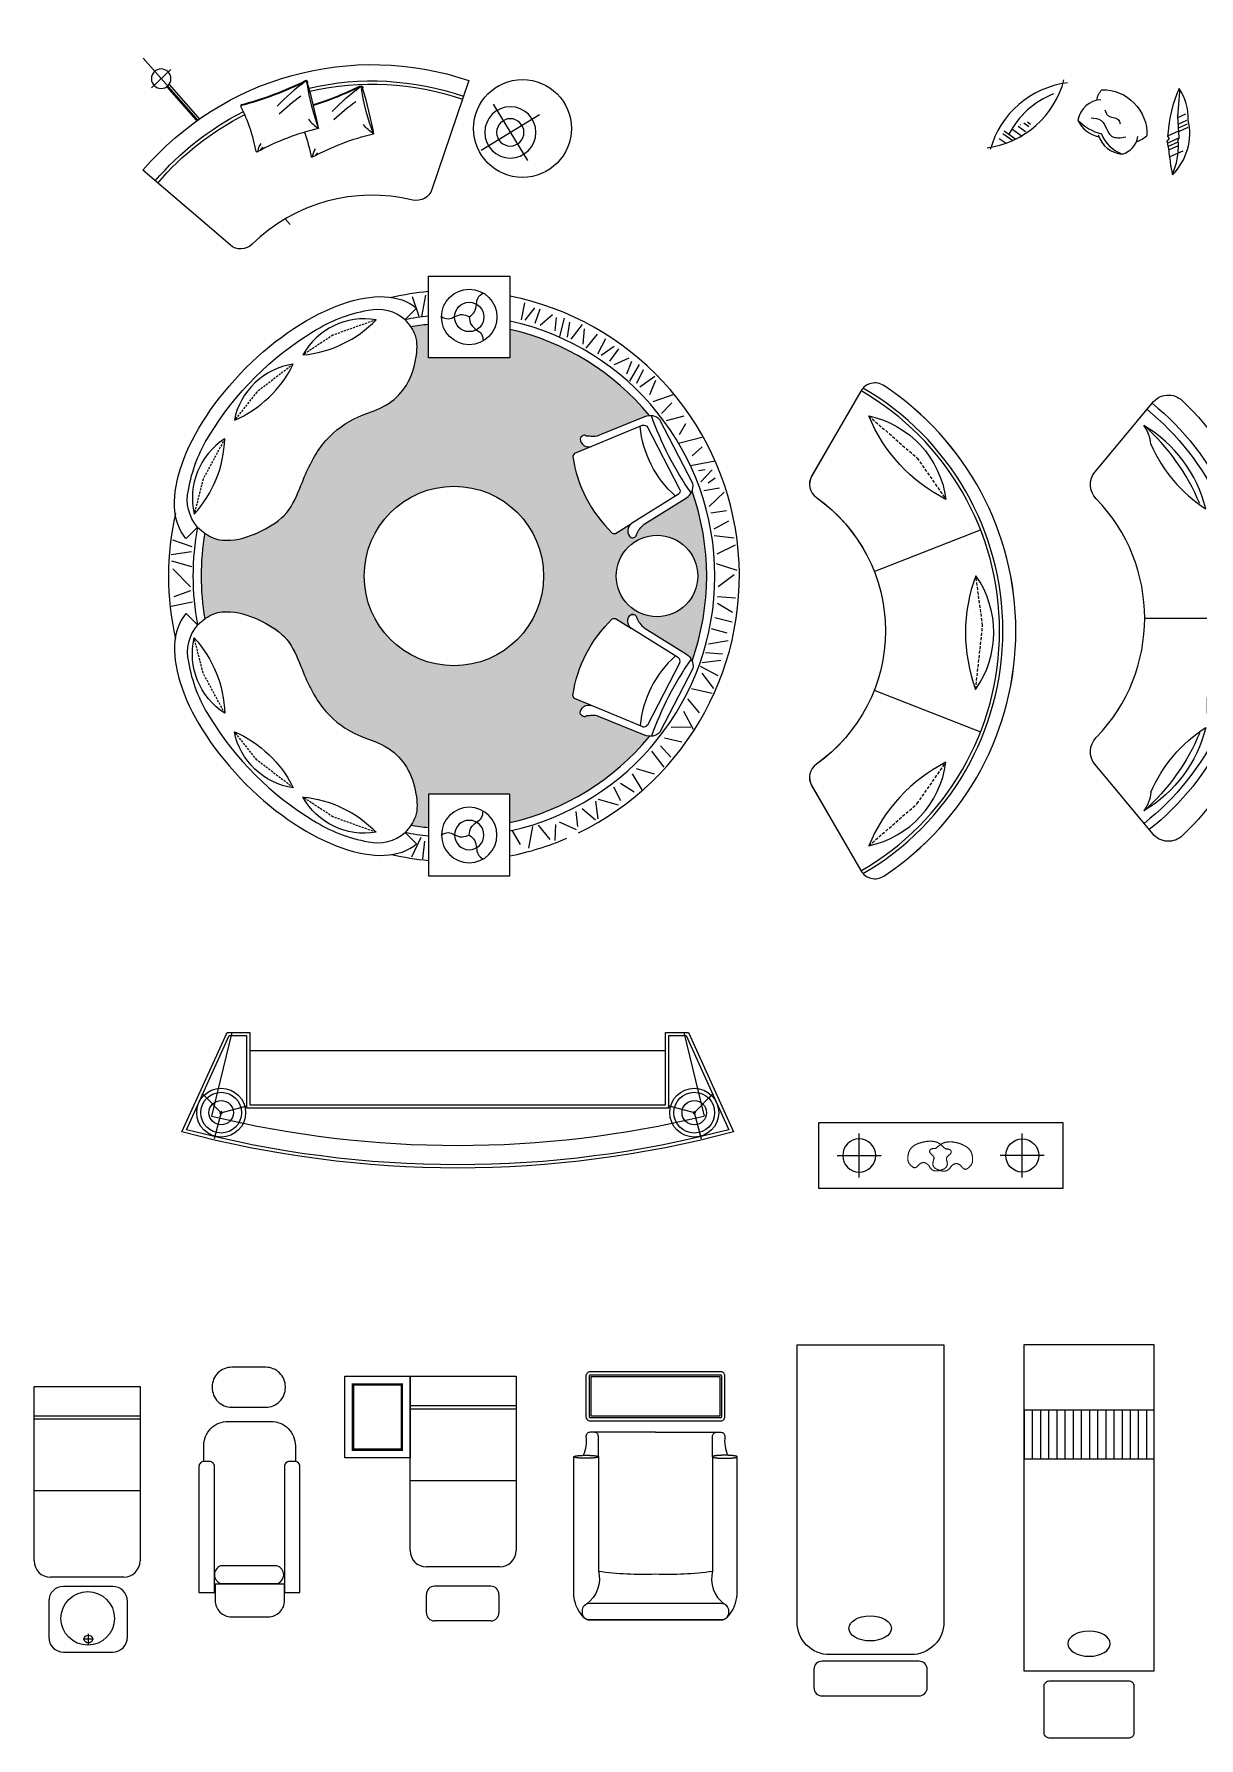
# Model space of a CAD drawing. Header units: millimetres. Extents: x 14385 to 129787, y 107826 to 186798.
# Drawn here: x 26216 to 33358, y 145973 to 156418 of the extents above; entities that cross this region are included whole.
import ezdxf

# ---------------------------------------------------------------- set-up
doc = ezdxf.new("R2010")
doc.units = ezdxf.units.MM
doc.header["$LTSCALE"] = 1000
doc.set_wipeout_variables(frame=1)
doc.linetypes.add('HIDDEN', pattern=[1.875, 1.25, -0.625])
doc.linetypes.add('KING_TWIN X_REF$0$CENTER', pattern=[2, 1.25, -0.25, 0.25, -0.25])
doc.layers.add('FF-DB', color=144, linetype='Continuous')
doc.layers.add('FF-FURN', color=51, linetype='Continuous')

# ---------------------------------------------------------------- blocks, each defined once
blk = doc.blocks.new('F-8')
at = {"color": 0, "linetype": 'Continuous'}
for points in [[(453, 900), (2153, 900), (2153, 0), (453, 0, -0.414214), (253, 200), (253, 700, -0.414214)], [(213, 747, 0.414214), (163, 797), (50, 797, 0.414214), (0, 747), (0, 152, 0.414214), (50, 102), (163, 102, 0.414214), (213, 152)]]:
    blk.add_lwpolyline(points, format="xyb", close=True, dxfattribs=at)
at = {"color": 8}
blk.add_ellipse((414, 452), major_axis=(0, 130), ratio=0.591836, dxfattribs=at)
blk = doc.blocks.new('F-9')
at = {"ltscale": 1000}
h = blk.add_hatch(dxfattribs=at)
h.set_pattern_fill('_USER', color=59, scale=50, style=0, pattern_type=0)
h.set_pattern_definition([(9e-15, (151442.047, 589761.565), (0, 50), [])])
h.paths.add_polyline_path([(1600, 0), (1300, 0), (1300, -800), (1600, -800)])
at = {"color": 57}
for p, q in [((1300, 0), (1300, -800)), ((1600, 0), (1600, -800))]:
    blk.add_line(p, q, dxfattribs=at)
at = {"color": 0, "linetype": 'Continuous'}
blk.add_lwpolyline([(0, -800), (2000, -800), (2000, 0), (0, 0)], close=True, dxfattribs=at)
blk.add_lwpolyline([(-61, -155), (-61, -645, -0.414214), (-91, -675), (-381, -675, -0.414214), (-411, -645), (-411, -155, -0.414214), (-381, -125), (-91, -125, -0.414214)], format="xyb", close=True, dxfattribs=at)
at = {"color": 57, "extrusion": (0, 0, -1)}
blk.add_ellipse((167, -400), major_axis=(0, 130), ratio=0.591836, dxfattribs=at)
blk = doc.blocks.new('做成ACAD TuKuai0006')
at = {"linetype": 'Continuous'}
for p, q in [((-325, -1069), (-325, 0)), ((-325, 0), (325, 0)), ((325, 0), (325, -1069)), ((225, -1169), (-225, -1169)), ((-225, -1450), (-225, -1337)), ((170, -1287), (-175, -1287)), ((220, -1337), (220, -1450)), ((170, -1500), (-175, -1500))]:
    blk.add_line(p, q, dxfattribs=at)
at = {"color": 57, "linetype": 'Continuous'}
for p, q in [((325, -182), (-327, -182)), ((325, -201), (-327, -201)), ((325, -641), (-327, -641))]:
    blk.add_line(p, q, dxfattribs=at)
at = {"linetype": 'Continuous'}
blk.add_lwpolyline([(-325, 0), (-325, -500), (-725, -500), (-725, 0)], close=True, dxfattribs=at)
at = {"color": 57, "linetype": 'Continuous', "const_width": 15}
blk.add_lwpolyline([(-375, -50), (-375, -450), (-675, -450), (-675, -50)], close=True, dxfattribs=at)
at = {"linetype": 'Continuous'}
for centre, radius, start, end in [((-225, -1069), 100, 180, 270), ((225, -1069), 100, 270, 0), ((-175, -1337), 50, 90, 180), ((170, -1337), 50, 0, 90), ((-175, -1450), 50, 180, 270), ((170, -1450), 50, 270, 0)]:
    blk.add_arc(centre, radius, start, end, dxfattribs=at)
blk = doc.blocks.new('做成ACAD TuKuai0080')
at = {"layer": 'FF-FURN', "color": 51, "linetype": 'Continuous'}
for points in [[(-111, 1285), (98, 1285, 0.414214), (218, 1405), (218, 1410, 0.414214), (98, 1530), (-111, 1530, 0.414214), (-231, 1410), (-231, 1405, 0.414214)], [(-282, 952, 0.414214), (-312, 922), (-312, 150), (-217, 150), (-217, 922, 0.414214), (-247, 952)], [(212, 150), (307, 150), (307, 922, 0.414214), (277, 952), (242, 952, 0.414214), (212, 922)], [(-179, 312, 0.706292), (-179, 204), (166, 204, 0.777778), (166, 312)], [(-213, 100, 0.414214), (-113, 0), (113, 0, 0.414214), (213, 100), (213, 200), (-213, 200)]]:
    blk.add_lwpolyline(points, format="xyb", close=True, dxfattribs=at)
blk.add_lwpolyline([(-283, 952), (-283, 1048, -0.414214), (-133, 1198), (129, 1198, -0.414214), (279, 1048), (279, 956)], format="xyb", dxfattribs=at)
blk = doc.blocks.new('做成ACAD TuKuai0019')
at = {"linetype": 'Continuous'}
blk.add_lwpolyline([(0, -401, 0.414214), (25, -426), (275, -426, 0.414214), (300, -401), (300, 0), (300, 401, 0.414214), (275, 426), (25, 426, 0.414214), (0, 401), (0, 0)], format="xyb", close=True, dxfattribs=at)
for points in [[(370, 375), (370, 401, -0.414214), (395, 426, 0.14886), (511, 444)], [(520, 350), (395, 350, -0.414214), (370, 375), (370, 401, -0.414214), (395, 426, 0.14886), (511, 444)], [(1507, 437, 0.160267), (1382, 499, 0.05745), (1370, 500), (520, 500)], [(520, 350), (1220, 350, 0.309321), (1423, 422)], [(1506, 438, -0.205018), (1520, 405), (1520, 0), (1520, 405, 0.414214), (1475, 450), (1465, 450, 0.414214), (1420, 405), (1420, 0), (1420, -405, 0.414214), (1465, -450), (1475, -450, 0.414214), (1520, -405), (1520, 0), (1520, -405, -0.205018), (1506, -438)], [(520, -350), (395, -350, 0.414214), (370, -375), (370, -401, 0.414214), (395, -426, -0.14886), (511, -444)], [(370, -375), (370, -401, 0.414214), (395, -426, -0.14886), (511, -444)], [(520, -350), (1220, -350, -0.309321), (1423, -422)], [(1507, -437, -0.160267), (1382, -499, -0.05745), (1370, -500), (520, -500)]]:
    blk.add_lwpolyline(points, format="xyb", dxfattribs=at)
at = {"color": 57, "linetype": 'Continuous'}
blk.add_lwpolyline([(20, 401), (20, 0), (20, -401, 0.414214), (25, -406), (275, -406, 0.414214), (280, -401), (280, 0), (280, 401, 0.414214), (275, 406), (25, 406, 0.414214)], format="xyb", close=True, dxfattribs=at)
blk.add_lwpolyline([(30, 0), (30, -396), (270, -396), (270, 0), (270, 396), (30, 396)], close=True, dxfattribs=at)
at = {"linetype": 'Continuous'}
for points in [[(370, 0), (370, 375)], [(370, 0), (370, -375)]]:
    blk.add_lwpolyline(points, dxfattribs=at)
for points in [[(520, 350, 0), (521, 350, 0), (521, 350, 0), (521, 351, 0), (522, 351, 0), (522, 352, 0), (523, 353, 0), (523, 354, 0), (524, 355, 0), (524, 356, 0), (524, 358, 0), (525, 360, 0), (525, 361, 0), (525, 363, 0), (526, 365, 0), (526, 368, 0), (526, 370, 0), (527, 372, 0), (527, 375, 0), (527, 377, 0), (527, 380, 0), (528, 383, 0), (528, 386, 0), (528, 389, 0), (528, 392, 0), (529, 395, 0), (529, 399, 0), (529, 402, 0), (529, 405, 0), (529, 409, 0), (529, 412, 0), (529, 415, 0), (529, 419, 0), (529, 422, 0), (529, 426, 0), (529, 429, 0), (529, 433, 0), (529, 436, 0), (529, 440, 0), (529, 443, 0), (529, 447, 0), (529, 450, 0), (529, 453, 0), (528, 456, 0), (528, 459, 0), (528, 463, 0), (528, 465, 0), (528, 468, 0), (527, 471, 0), (527, 474, 0), (527, 476, 0), (527, 479, 0), (526, 481, 0), (526, 484, 0), (526, 486, 0), (525, 488, 0), (525, 490, 0), (524, 491, 0), (524, 493, 0), (524, 494, 0), (523, 495, 0), (523, 497, 0), (523, 498, 0), (522, 498, 0), (522, 499, 0), (521, 499, 0), (521, 500, 0), (520, 500, 0), (520, 500, 0), (520, 500, 0), (519, 499, 0), (519, 499, 0), (518, 498, 0), (518, 498, 0), (518, 497, 0), (517, 495, 0), (517, 494, 0), (516, 493, 0), (516, 491, 0), (516, 490, 0), (515, 488, 0), (515, 486, 0), (515, 484, 0), (514, 481, 0), (514, 479, 0), (514, 476, 0), (513, 474, 0), (513, 471, 0), (513, 468, 0), (513, 465, 0), (512, 463, 0), (512, 459, 0), (512, 456, 0), (512, 453, 0), (512, 450, 0), (512, 447, 0), (511, 443, 0), (511, 440, 0), (511, 436, 0), (511, 433, 0), (511, 429, 0), (511, 426, 0), (511, 422, 0), (511, 419, 0), (511, 415, 0), (511, 412, 0), (511, 409, 0), (511, 405, 0), (512, 402, 0), (512, 399, 0), (512, 395, 0), (512, 392, 0), (512, 389, 0), (512, 386, 0), (513, 383, 0), (513, 380, 0), (513, 377, 0), (513, 375, 0), (514, 372, 0), (514, 370, 0), (514, 368, 0), (515, 365, 0), (515, 363, 0), (515, 361, 0), (516, 360, 0), (516, 358, 0), (517, 356, 0), (517, 355, 0), (517, 354, 0), (518, 353, 0), (518, 352, 0), (519, 351, 0), (519, 351, 0), (519, 350, 0), (520, 350, 0), (520, 350, 0)], [(520, 500, 0), (520, 500, 0), (519, 500, 0), (519, 499, 0), (519, 499, 0), (518, 498, 0), (518, 497, 0), (517, 496, 0), (517, 495, 0), (516, 493, 0), (516, 492, 0), (516, 490, 0), (515, 488, 0), (515, 486, 0), (515, 484, 0), (514, 482, 0), (514, 480, 0), (514, 477, 0), (513, 475, 0), (513, 472, 0), (513, 469, 0), (513, 466, 0), (512, 463, 0), (512, 460, 0), (512, 457, 0), (512, 454, 0), (512, 450, 0), (512, 447, 0), (511, 444, 0)], [(520, -350, 0), (521, -350, 0), (521, -350, 0), (521, -351, 0), (522, -351, 0), (522, -352, 0), (523, -353, 0), (523, -354, 0), (524, -355, 0), (524, -356, 0), (524, -358, 0), (525, -360, 0), (525, -361, 0), (525, -363, 0), (526, -365, 0), (526, -368, 0), (526, -370, 0), (527, -372, 0), (527, -375, 0), (527, -377, 0), (527, -380, 0), (528, -383, 0), (528, -386, 0), (528, -389, 0), (528, -392, 0), (529, -395, 0), (529, -399, 0), (529, -402, 0), (529, -405, 0), (529, -409, 0), (529, -412, 0), (529, -415, 0), (529, -419, 0), (529, -422, 0), (529, -426, 0), (529, -429, 0), (529, -433, 0), (529, -436, 0), (529, -440, 0), (529, -443, 0), (529, -447, 0), (529, -450, 0), (529, -453, 0), (528, -456, 0), (528, -459, 0), (528, -462, 0), (528, -465, 0), (528, -468, 0), (527, -471, 0), (527, -474, 0), (527, -476, 0), (527, -479, 0), (526, -481, 0), (526, -484, 0), (526, -486, 0), (525, -488, 0), (525, -490, 0), (524, -491, 0), (524, -493, 0), (524, -494, 0), (523, -495, 0), (523, -497, 0), (523, -498, 0), (522, -498, 0), (522, -499, 0), (521, -499, 0), (521, -500, 0), (520, -500, 0), (520, -500, 0), (520, -500, 0), (519, -499, 0), (519, -499, 0), (518, -498, 0), (518, -498, 0), (518, -497, 0), (517, -495, 0), (517, -494, 0), (516, -493, 0), (516, -491, 0), (516, -490, 0), (515, -488, 0), (515, -486, 0), (515, -484, 0), (514, -481, 0), (514, -479, 0), (514, -476, 0), (513, -474, 0), (513, -471, 0), (513, -468, 0), (513, -465, 0), (512, -462, 0), (512, -459, 0), (512, -456, 0), (512, -453, 0), (512, -450, 0), (512, -447, 0), (511, -443, 0), (511, -440, 0), (511, -436, 0), (511, -433, 0), (511, -429, 0), (511, -426, 0), (511, -422, 0), (511, -419, 0), (511, -415, 0), (511, -412, 0), (511, -409, 0), (511, -405, 0), (512, -402, 0), (512, -399, 0), (512, -395, 0), (512, -392, 0), (512, -389, 0), (512, -386, 0), (513, -383, 0), (513, -380, 0), (513, -377, 0), (513, -375, 0), (514, -372, 0), (514, -370, 0), (514, -368, 0), (515, -365, 0), (515, -363, 0), (515, -361, 0), (516, -360, 0), (516, -358, 0), (517, -356, 0), (517, -355, 0), (517, -354, 0), (518, -353, 0), (518, -352, 0), (519, -351, 0), (519, -351, 0), (519, -350, 0), (520, -350, 0), (520, -350, 0)], [(520, -500, 0), (520, -500, 0), (519, -500, 0), (519, -499, 0), (519, -499, 0), (518, -498, 0), (518, -497, 0), (517, -496, 0), (517, -495, 0), (516, -493, 0), (516, -492, 0), (516, -490, 0), (515, -488, 0), (515, -486, 0), (515, -484, 0), (514, -482, 0), (514, -480, 0), (514, -477, 0), (513, -475, 0), (513, -472, 0), (513, -469, 0), (513, -466, 0), (512, -463, 0), (512, -460, 0), (512, -457, 0), (512, -454, 0), (512, -450, 0), (512, -447, 0), (511, -444, 0)]]:
    blk.add_polyline3d(points, dxfattribs=at)
for centre, start, end in [((-766, 75), 357.858, 7.8818), ((-766, -75), 352.1182, 2.142)]:
    blk.add_arc(centre, 2006, start, end, dxfattribs=at)
blk = doc.blocks.new('做成ACAD TuKuai0615')
at = {"color": 58, "linetype": 'Continuous'}
for p, q in [((32, 0), (-32, 0)), ((0, -33), (0, 33))]:
    blk.add_line(p, q, dxfattribs=at)
at = {"linetype": 'Continuous'}
blk.add_circle((0, 0), 25, dxfattribs=at)
blk = doc.blocks.new('做成ACAD TuKuai0020')
at = {"linetype": 'Continuous'}
for p, q in [((0, 0), (650, 0)), ((0, -1069), (0, 0)), ((650, 0), (650, -1069)), ((650, -182), (0, -182)), ((650, -201), (0, -201)), ((650, -641), (0, -641)), ((550, -1169), (100, -1169)), ((482, -1226), (180, -1226)), ((90, -1316), (90, -1538)), ((572, -1538), (572, -1316)), ((180, -1628), (482, -1628))]:
    blk.add_line(p, q, dxfattribs=at)
blk.add_circle((329, -1422), 164, dxfattribs=at)
for centre, radius, start, end in [((100, -1069), 100, 180, 270), ((550, -1069), 100, 270, 0), ((180, -1316), 90, 90, 180), ((482, -1316), 90, 0, 90), ((180, -1538), 90, 180, 270), ((482, -1538), 90, 270, 0)]:
    blk.add_arc(centre, radius, start, end, dxfattribs=at)
blk.add_blockref('做成ACAD TuKuai0615', (333, -1549), dxfattribs=at)
blk = doc.blocks.new('做成ACAD TuKuai0384')
at = {"layer": 'FF-FURN', "color": 14, "linetype": 'Continuous', "const_width": 7}
for points in [[(-7, 22), (-9, 29), (-11, 37), (-12, 45), (-13, 53), (-13, 61), (-13, 70), (-12, 79), (-11, 88), (-9, 98), (-7, 107), (-4, 117), (-1, 126), (3, 135), (7, 144), (11, 152), (15, 160), (20, 166), (24, 172), (30, 178), (35, 182), (40, 186), (46, 190), (52, 192), (59, 195), (65, 197), (72, 198), (78, 199), (85, 200), (92, 200), (98, 200), (104, 200), (109, 199), (114, 198), (118, 197), (122, 195), (126, 193), (129, 191), (132, 189), (135, 186), (138, 183), (141, 180), (144, 177), (147, 173), (150, 170), (152, 166), (153, 162), (154, 159), (155, 156), (155, 153), (154, 150), (152, 147), (150, 144), (148, 141), (145, 138), (142, 135), (139, 133), (136, 130), (133, 127), (130, 124), (127, 120), (125, 117), (123, 114), (122, 110), (121, 106), (120, 103), (120, 99), (121, 95), (122, 91), (123, 87), (125, 83), (127, 79), (130, 76), (132, 73), (135, 71), (138, 68), (140, 66), (143, 64), (146, 62), (149, 60), (151, 58), (153, 56), (156, 54), (158, 51), (159, 49), (161, 46), (162, 44), (164, 41), (165, 39), (165, 36), (166, 33), (167, 31), (167, 28), (167, 25), (167, 22), (166, 19), (166, 15), (165, 11), (164, 7), (163, 3), (161, -2), (160, -7), (158, -11), (156, -16), (154, -20), (152, -24), (150, -27), (148, -31), (145, -34), (142, -36), (140, -38), (137, -40), (133, -42), (130, -43), (127, -43), (123, -44), (119, -44), (115, -43), (112, -43), (108, -42), (104, -41), (101, -40), (98, -39), (94, -38), (91, -37), (88, -37), (85, -37), (82, -37), (79, -39), (76, -41), (72, -43), (69, -46), (66, -50), (63, -53), (59, -56), (56, -59), (53, -61), (50, -63), (47, -63), (44, -63), (41, -63), (39, -62), (36, -60), (34, -59), (33, -57), (31, -54), (30, -52), (29, -49), (29, -46), (28, -44), (28, -41), (28, -39), (28, -36), (28, -34), (28, -33), (28, -31), (28, -29), (27, -27), (26, -25), (25, -23), (22, -20), (20, -17), (16, -13), (12, -8), (8, -3), (4, 3), (0, 9), (-3, 15)], [(-8, -13), (-11, -20), (-13, -27), (-15, -35), (-16, -43), (-17, -52), (-17, -61), (-17, -70), (-16, -79), (-15, -89), (-13, -98), (-11, -108), (-8, -117), (-5, -127), (-2, -136), (1, -144), (5, -152), (10, -159), (14, -165), (19, -171), (24, -175), (29, -180), (35, -184), (41, -187), (47, -190), (53, -192), (60, -194), (66, -195), (73, -196), (79, -197), (85, -197), (91, -197), (97, -197), (102, -196), (106, -195), (110, -194), (114, -192), (117, -190), (121, -188), (124, -185), (127, -183), (130, -180), (133, -177), (136, -173), (139, -170), (141, -167), (143, -163), (145, -160), (145, -156), (145, -153), (144, -150), (143, -147), (141, -144), (139, -141), (136, -138), (133, -135), (131, -132), (128, -129), (125, -126), (122, -123), (120, -120), (118, -116), (116, -113), (115, -109), (114, -105), (114, -101), (114, -97), (115, -93), (116, -89), (118, -86), (120, -82), (122, -79), (125, -76), (128, -73), (130, -70), (133, -68), (136, -66), (139, -64), (142, -63), (145, -61), (147, -59), (150, -57), (152, -55), (154, -52), (156, -50), (158, -48), (160, -45), (161, -43), (162, -40), (163, -38), (164, -35), (165, -33), (165, -30), (165, -27), (165, -24), (165, -21), (165, -17), (164, -13), (164, -9), (163, -4), (161, 1), (160, 5), (159, 10), (157, 14), (155, 19), (154, 23), (152, 27), (149, 30), (147, 33), (145, 36), (142, 38), (139, 40), (136, 42), (133, 43), (129, 44), (126, 44), (122, 45), (118, 45), (114, 44), (111, 44), (107, 43), (103, 42), (100, 41), (97, 41), (94, 40), (91, 40), (87, 40), (84, 41), (81, 42), (78, 45), (75, 47), (72, 51), (69, 54), (66, 58), (63, 61), (60, 64), (57, 66), (54, 68), (51, 69), (48, 69), (45, 69), (43, 68), (40, 67), (38, 65), (36, 63), (35, 61), (34, 58), (33, 56), (32, 53), (31, 50), (31, 48), (31, 45), (31, 43), (31, 41), (31, 39), (30, 38), (30, 36), (29, 34), (28, 32), (26, 30), (24, 27), (21, 24), (17, 20), (13, 16), (9, 11), (4, 6), (0, 0), (-4, -6)]]:
    blk.add_lwpolyline(points, close=True, dxfattribs=at)
blk = doc.blocks.new('做成ACAD TuKuai0663')
at = {"layer": 'FF-FURN', "color": 54, "linetype": 'Continuous'}
blk.add_line((25, -34), (25, -647), dxfattribs=at)
at = {"layer": 'FF-FURN', "color": 51, "linetype": 'Continuous'}
blk.add_lwpolyline([(1358, -266, -0.426116), (-1308, -266, -0.43564), (-1298, -84), (-873, 269, -0.383285), (-706, 262, 0.406091), (756, 262, -0.383285), (923, 269), (1343, -80, -0.448946), (1358, -266, -0.440515)], format="xyb", dxfattribs=at)
at = {"layer": 'FF-FURN', "color": 51, "linetype": 'Continuous', "extrusion": (0, 0, -1)}
blk.add_ellipse((43, 980), major_axis=(856, 1443), ratio=1, start_param=1.719039, end_param=3.506302, dxfattribs=at)
at = {"layer": 'FF-FURN', "color": 54, "linetype": 'Continuous', "extrusion": (0, 0, -1)}
for centre, major_axis, start_param, end_param in [((43, 980), (831, 1400), 1.71854, 3.506749), ((-1025, 151), (162, 154), 2.408283, 2.956957), ((-449, 388), (419, 706), 2.84862, 3.64227), ((-168, 848), (675, 1137), 3.001207, 3.449469), ((-1396, -889), (454, 766), -0.125891, 0.466805), ((-503, -1309), (494, 740), -0.707739, -0.115043), ((-118, 234), (456, 683), 2.399752, 3.193402), ((60, 743), (736, 1098), 2.591217, 3.039479), ((65, -362), (170, 145), 2.538201, 3.086875)]:
    blk.add_ellipse(centre, major_axis=major_axis, ratio=1, start_param=start_param, end_param=end_param, dxfattribs=at)
at = {"layer": 'FF-FURN', "color": 54, "linetype": 'Continuous'}
for centre, major_axis, start_param, end_param in [((499, 388), (-419, 706), 2.84862, 3.64227), ((1446, -889), (-454, 766), -0.125891, 0.466805), ((218, 848), (-675, 1137), 3.001207, 3.449469), ((1075, 151), (-162, 154), 2.408283, 2.956957), ((553, -1309), (-494, 740), -0.707739, -0.115043), ((168, 234), (-456, 683), 2.399752, 3.193402), ((-10, 743), (-736, 1098), 2.591217, 3.039479), ((-15, -362), (-170, 145), 2.538201, 3.086875)]:
    blk.add_ellipse(centre, major_axis=major_axis, ratio=1, start_param=start_param, end_param=end_param, dxfattribs=at)
blk = doc.blocks.new('做成ACAD TuKuai0342')
at = {"color": 57, "linetype": 'Continuous'}
for p, q in [((0, 100), (0, -100)), ((-100, 0), (100, 0))]:
    blk.add_line(p, q, dxfattribs=at)
at = {"linetype": 'Continuous'}
blk.add_circle((0, 0), 75, dxfattribs=at)
blk = doc.blocks.new('做成ACAD TuKuai0609')
at = {"color": 56, "ltscale": 1000}
for centre, radius, start, end in [((-109.1, -706.2), 714.6, 81.21726, 121.98731), ((-314.6, 294.4), 430.8, 246.30855, 316.89603)]:
    blk.add_arc(centre, radius, start, end, dxfattribs=at)
at = {"layer": 'FF-FURN', "color": 56, "linetype": 'HIDDEN', "ltscale": 0.010499}
blk.add_lwpolyline([(-487.7, -100.1), (-207.7, -73.5), (0, 0)], dxfattribs=at)
blk = doc.blocks.new('A$C21B95F61')
at = {"color": 54, "linetype": 'Continuous'}
for p, q in [((-69, 364), (583, 619)), ((-69, -364), (583, -619))]:
    blk.add_line(p, q, dxfattribs=at)
blk.add_lwpolyline([(-452, -949), (-151, -1470, 0.43156), (-10, -1503, 0.538757), (-10, 1503, 0.43156), (-151, 1470), (-452, 949, 0.387795), (-423, 817, -0.518175), (-423, -817, 0.387795)], format="xyb", close=True)
blk.add_arc((-1000, 0), 1700, 300.0015, 59.9985)
blk.add_arc((-1000, 0), 1720, 300.0888, 59.9112, dxfattribs=at)
at = {"color": 51, "linetype": 'Continuous'}
for p, xscale, yscale, zscale, rotation in [((371, 806), -1.399999999997612, 1.399999999994179, 1.4, 144.3631209662217), ((554, 338), 1.400000000013832, 1.400000000013832, 1.400000000013832, 78.3252140813582), ((371, -806), 1.399999999997612, 1.399999999997612, 1.399999999997612, 35.63687903377833)]:
    blk.add_blockref('做成ACAD TuKuai0609', p, dxfattribs=dict(at, xscale=xscale, yscale=yscale, zscale=zscale, rotation=rotation))
blk = doc.blocks.new('做成ACAD TuKuai0073')
at = {"color": 59, "linetype": 'Continuous'}
for p, q in [((0, 186.2), (0, -186.2)), ((-180.6, 0), (180.6, 0))]:
    blk.add_line(p, q, dxfattribs=at)
at = {"color": 53, "linetype": 'Continuous'}
blk.add_circle((0, 0), 140, dxfattribs=at)
at = {"color": 55, "linetype": 'Continuous'}
blk.add_circle((0, 0), 74.6, dxfattribs=at)
blk = doc.blocks.new('QBLOCK2008050616301193')
at = {"color": 8, "linetype": 'KING_TWIN X_REF$0$CENTER', "ltscale": 20}
for p, q in [((-11, -107), (121, 1248)), ((-75, 71), (86, 48))]:
    blk.add_line(p, q, dxfattribs=at)
for p, q in [((4, 120), (88, 1002)), ((24, 117), (107, 999))]:
    blk.add_line(p, q)
blk.add_circle((5, 60), 60)
for radius, start, end in [(100, 267.5401, 256.0618), (10, 351.8009, 171.8009)]:
    blk.add_arc((98, 1001), radius, start, end)
blk = doc.blocks.new('A$C346709AA')
at = {"color": 57, "linetype": 'Continuous'}
blk.add_line((-204, 221), (-187, 189), dxfattribs=at)
blk.add_line((-204, 221), (-187, 189), dxfattribs=at)
at = {"linetype": 'Continuous', "extrusion": (0, 0, -1)}
for p, q in [((101, -168), (101, -168)), ((101, -168), (101, -168)), ((149, -166), (147, -168)), ((149, -163), (149, -166))]:
    blk.add_line(p, q, dxfattribs=at)
at = {"linetype": 'Continuous'}
blk.add_lwpolyline([(147, -168), (146, -169), (145, -169)], dxfattribs=at)
for centre, radius, start, end in [((-196, 222), 12.5, 54.7807, 190.1936), ((-2223, -249), 2069, 1.6208, 13.1056), ((-2223, -249), 2069, 1.6208, 13.1056), ((-22, -2554), 2791, 87.6014, 93.4425), ((1638, 241), 1543, 180.227, 195.0994), ((-147, -190), 8.53, 183.4888, 288.9088), ((-147, -190), 8.53, 183.4888, 288.9088), ((101, -1204), 1035, 87.5418, 103.6854), ((101, -1204), 1035, 87.5418, 103.6854), ((142, -163), 6.8, 292.9437, 22.9437), ((142, -163), 6.8, 292.9437, 22.9437)]:
    blk.add_arc(centre, radius, start, end, dxfattribs=at)
at = {"color": 57, "linetype": 'Continuous'}
for centre, radius, start, end in [((-196, 222), 7.83, 45.7723, 188.8571), ((-196, 222), 7.83, 45.7723, 188.8571), ((-2224, -249), 2074, 1.6238, 13.1013), ((995, 732), 1303, 203.0686, 213.2088), ((995, 732), 1303, 203.0686, 213.2088), ((-81, 1546), 1323, 265.2287, 277.6549), ((-81, 1546), 1323, 265.2287, 277.6549), ((-87, 423), 262, 295.5834, 314.1167), ((-87, 423), 262, 295.5834, 314.1167), ((1098, 679), 1320, 202.4612, 209.9929), ((1098, 679), 1320, 202.4612, 209.9929), ((190, -51), 118, 223.2994, 246.4057), ((190, -51), 118, 223.2994, 246.4057), ((314, -30), 207, 207.326, 212.4717), ((314, -30), 207, 207.326, 212.4717)]:
    blk.add_arc(centre, radius, start, end, dxfattribs=at)
blk = doc.blocks.new('A$C23A818D8')
blk.add_wipeout([(780, 695), (740, -8), (738, -24), (735, -33), (728, -50), (720, -63), (712, -72), (703, -80), (696, -86), (682, -93), (673, -97), (658, -101), (648, -102), (630, -103), (605, -104), (579, -106), (555, -109), (529, -112), (506, -115), (484, -119), (453, -125), (430, -131), (416, -134), (403, -138), (384, -143), (355, -152), (331, -159), (304, -169), (280, -179), (242, -195), (217, -207), (169, -232), (137, -250), (111, -266), (80, -286), (52, -306), (21, -330), (-16, -361), (-43, -385), (-66, -407), (-78, -419), (-103, -446), (-124, -469), (-152, -504), (-173, -532), (-202, -574), (-220, -602), (-230, -618), (-240, -633), (-244, -639), (-248, -644), (-256, -651), (-270, -661), (-283, -668), (-295, -671), (-311, -674), (-321, -675), (-331, -674), (-339, -673), (-353, -669), (-376, -659), (-415, -641), (-1001, -366), (-991, -345), (-972, -308), (-940, -247), (-900, -181), (-853, -108), (-830, -75), (-783, -12), (-725, 58), (-689, 98), (-652, 138), (-612, 178), (-562, 224), (-525, 257), (-476, 297), (-414, 344), (-360, 382), (-331, 401), (-298, 422), (-231, 462), (-176, 491), (-112, 523), (-58, 547), (3, 572), (64, 594), (152, 623), (227, 643), (280, 656), (355, 670), (393, 677), (429, 682), (456, 685), (567, 695), (631, 698), (679, 698), (708, 698), (738, 697), (757, 696)])
at = {"layer": 'FF-FURN', "color": 57, "linetype": 'Continuous'}
blk.add_line((-512, 88), (-476, 91), dxfattribs=at)
blk.add_line((-512, 88), (-476, 91), dxfattribs=at)
at = {"layer": 'FF-FURN', "linetype": 'Continuous', "extrusion": (0, 0, -1)}
blk.add_line((-19, 44), (-19, 44), dxfattribs=at)
blk.add_line((-19, 44), (-19, 44), dxfattribs=at)
at = {"layer": 'FF-FURN', "extrusion": (0, 0, -1)}
for p, q in [((2, 1), (4, 3)), ((4, 3), (5, 5))]:
    blk.add_line(p, q, dxfattribs=at)
at = {"layer": 'FF-FURN'}
blk.add_lwpolyline([(-234, -625, -0.259429), (643, -102, 0.388936), (740, -8), (780, 695, 0.306453), (-1001, -366), (-363, -665, 0.388936), (-234, -625)], format="xyb", dxfattribs=at)
blk.add_lwpolyline([(5, 5), (6, 6), (6, 8)], dxfattribs=at)
for centre, radius, start, end in [((674, -1152), 1750, 86.7134, 109.371), ((674, -1152), 1750, 123.3927, 154.8648), ((-1217, 2038), 2069, 289.8717, 298.384), ((-1217, 2038), 2069, 289.8717, 298.384), ((849, 608), 1035, 206.7879, 215.4355), ((-509, 81), 12.5, 112.7837, 248.1966), ((1915, 1445), 2791, 209.5348, 215.3759), ((474, -1468), 1543, 107.8779, 122.7503), ((-1, 7), 6.8, 280.0336, 10.0336), ((-1, 7), 6.8, 280.0336, 10.0336)]:
    blk.add_arc(centre, radius, start, end, dxfattribs=at)
at = {"layer": 'FF-FURN', "color": 57}
for start, end in [(86.7134, 109.3428), (123.4277, 154.8648)]:
    blk.add_arc((674, -1152), 1730, start, end, dxfattribs=at)
at = {"layer": 'FF-FURN', "color": 57, "linetype": 'Continuous'}
for centre, radius, start, end in [((-1217, 2039), 2074, 289.876, 298.392), ((-288, -1196), 1303, 89.7685, 99.9087), ((-288, -1196), 1303, 89.7685, 99.9087), ((-509, 81), 7.83, 114.1202, 257.205), ((-509, 81), 7.83, 114.1202, 257.205), ((-1556, -736), 1323, 25.3224, 37.7486), ((-1556, -736), 1323, 25.3224, 37.7486), ((-187, -1253), 1320, 92.9844, 100.5161), ((-187, -1253), 1320, 92.9844, 100.5161), ((-69, -94), 118, 56.5716, 79.6779), ((-69, -94), 118, 56.5716, 79.6779), ((-618, -120), 262, 348.8606, 7.3939), ((-618, -120), 262, 348.8606, 7.3939), ((-20, -210), 207, 90.5056, 95.6513), ((-20, -210), 207, 90.5056, 95.6513)]:
    blk.add_arc(centre, radius, start, end, dxfattribs=at)
at = {"layer": 'FF-FURN', "xscale": -1, "rotation": 122.9773019457635}
blk.add_blockref('A$C346709AA', (-6, 303), dxfattribs=at)
blk = doc.blocks.new('做成ACAD TuKuai0292')
blk.add_wipeout([(219, 18), (-219, -18), (-263, 7), (-278, 29), (-285, 52), (-336, 352), (-341, 370), (-355, 393), (-366, 407), (-374, 418), (-382, 422), (-386, 432), (-386, 446), (-385, 453), (-380, 458), (-365, 464), (-341, 463), (-328, 458), (-319, 452), (-307, 437), (-302, 424), (-321, 536), (-319, 541), (-314, 550), (-311, 554), (-296, 561), (-236, 583), (-161, 603), (-82, 617), (-29, 622), (18, 623), (91, 619), (190, 604), (215, 598), (223, 591), (227, 582), (227, 564), (227, 525), (227, 499), (228, 468), (233, 488), (243, 502), (252, 509), (261, 514), (277, 518), (283, 518), (299, 515), (307, 503), (309, 494), (307, 484), (299, 474), (285, 447), (279, 433), (273, 403), (273, 327), (273, 276), (273, 186), (273, 126), (272, 85), (266, 65), (258, 50), (249, 39), (240, 30), (228, 23)])
at = {"linetype": 'Continuous'}
for p, q in [((-246, 88), (-302, 424)), ((228, 127), (228, 468)), ((207, 105), (-222, 69))]:
    blk.add_line(p, q, dxfattribs=at)
blk.add_lwpolyline([(219, 18), (-219, -18, -0.299315), (-285, 52), (-336, 352, 0.120262), (-351, 387, -0.002807), (-374, 418, -0.354535), (-386, 432, 0.012381), (-386, 446, -0.27141), (-380, 458, -0.494761), (-302, 424), (-321, 536), (-318, 546), (-311, 554, -0.166175), (215, 598, -0.228626), (227, 582), (228, 468, -0.494761), (299, 515, -0.470775), (299, 474, 0.117416), (273, 403), (273, 98, -0.299315), (219, 18, -0.157804)], format="xyb", dxfattribs=at)
at = {"color": 57, "linetype": 'Continuous'}
for centre, radius, start, end in [((43, -463), 639, 73.1758, 117.1503), ((162, -1944), 2004, 87.1589, 102.3949)]:
    blk.add_arc(centre, radius, start, end, dxfattribs=at)
at = {"linetype": 'Continuous'}
for centre, start, end in [((203, 130), 279.6875, 353.8402), ((-221, 95), 195.7136, 269.8663)]:
    blk.add_arc(centre, 25.3, start, end, dxfattribs=at)
blk = doc.blocks.new('做成ACAD TuKuai0335')
at = {"color": 0, "linetype": 'Continuous'}
blk.add_circle((0, 0), 170, dxfattribs=at)
at = {"color": 55, "linetype": 'Continuous'}
blk.add_circle((0, 0), 90, dxfattribs=at)
at = {"layer": 'FF-FURN', "color": 58, "linetype": 'Continuous'}
for points in [[(0, 0), (-31, 32), (-78, 45), (-118, 54), (-147, 85)], [(0, 0), (-13, -43), (0, -90), (13, -129), (0, -170)], [(0, 0), (44, 11), (78, 45), (106, 76), (147, 85)]]:
    blk.add_spline(points, degree=3, dxfattribs=at)
blk = doc.blocks.new('做成ACAD TuKuai0628')
at = {"layer": 'FF-FURN', "color": 51, "linetype": 'Continuous'}
for points in [[(-832, 570), (-762, 500)], [(511, -773), (581, -843)]]:
    blk.add_lwpolyline(points, dxfattribs=at)
blk.add_lwpolyline([(-762, 500, 0.23624), (-818, 273, 0.095219), (-689, -63, 0.119089), (-52, -699, 0.096174), (284, -829, 0.237561), (511, -773, -27.509009)], format="xyb", dxfattribs=at)
blk.add_ellipse((-112, -122), major_axis=(-707, 707), ratio=0.5, start_param=0.040011, end_param=3.101582, dxfattribs=at)
blk.add_spline([(-762, 500), (-662, 568), (-559, 580), (-366, 521), (-215, 411), (-128, 245), (5, -7), (199, -164), (414, -260), (519, -371), (577, -536), (574, -674), (511, -773)], degree=3, dxfattribs=at)
at = {"layer": 'FF-FURN', "color": 51, "linetype": 'Continuous', "extrusion": (0, 0, -1), "zscale": -1}
for p, rotation in [((782, 420), 56.3437249773211), ((536, -155), 32.03026358881268), ((116, -555), 14.07074415506061)]:
    blk.add_blockref('做成ACAD TuKuai0609', p, dxfattribs=dict(at, rotation=rotation))
blk = doc.blocks.new('A$C54E26FA5')
at = {"color": 1}
blk.add_lwpolyline([(-95, -30), (-99, -45), (-88, -57), (-103, -72), (-91, -120, 0.031384), (-68, -279, 0.259835), (29, 58, 0.163284), (-27, 251, 0.094286)], format="xyb", close=True, dxfattribs=at)
at = {"layer": 'FF-FURN', "color": 250}
blk.add_lwpolyline([(-68, -279, 0.110887), (-31, -80), (-34, -73), (-26, -48), (-35, 77), (-22, 231), (-27, 251)], format="xyb", dxfattribs=at)
for points in [[(-35, 73), (15, 95)], [(-32, 31), (21, 55)], [(-30, 9), (24, 34)], [(-28, -13), (28, 13)], [(-100, -85), (-22, -50)], [(-97, -41), (-29, -10)], [(-95, -105), (-33, -77)], [(-90, -126), (-31, -99)], [(-81, -167), (-2, -132)]]:
    blk.add_lwpolyline(points, dxfattribs=at)

msp = doc.modelspace()

# ---------------------------------------------------------------- linework, layer by layer
at = {"layer": 'FF-DB', "color": 149, "linetype": 'Continuous'}
for points in [[(28535.4, 154808.3), (28576.2, 154688.2)], [(28593.7, 154686.8), (28618.5, 154817.1)], [(29205, 154665.8), (29224.5, 154770)], [(29226.2, 154664.9), (29286.4, 154740)], [(29288.1, 154645.4), (29318.2, 154733.8)], [(29320, 154633.9), (29395.1, 154699.3)], [(29416.3, 154680.8), (29408.4, 154597.7)], [(29440.5, 154564), (29467.9, 154677.1)], [(29498.8, 154652.3), (29484.7, 154560.5)], [(29509.4, 154548.1), (29578.4, 154636.4)], [(29589.9, 154611.7), (29581.1, 154517.2)], [(29600.2, 154492.3), (29670.6, 154578.3)], [(29673.5, 154456.7), (29722.4, 154550.9)], [(29693.6, 154449.7), (29772.9, 154504.2)], [(29747.2, 154413.2), (29801.6, 154489)], [(29774.3, 154392.9), (29865.2, 154433.7)], [(29880.1, 154409.8), (29848.4, 154332.6)], [(29869.3, 154291), (29928.4, 154391.3)], [(29950.8, 154358.7), (29910.6, 154274.8)], [(29930.7, 154255.8), (30022.4, 154320.4)], [(30386.7, 153343.5), (30509.3, 153330.2)], [(27057.5, 153228.4), (27180.7, 153246.8)], [(27064.9, 153316.6), (27182.6, 153276.2)], [(30514.6, 153284.9), (30402.7, 153229)], [(27059.3, 153187.9), (27180.7, 153153)], [(27175.2, 153029.9), (27066.7, 153140.2)], [(30397.5, 153172.3), (30525.4, 153132.4)], [(30509.4, 153103.1), (30410.9, 153028.5)], [(27188.1, 152934.3), (27057.5, 152908.5)], [(27075.9, 152971), (27177.1, 153007.8)], [(30405.5, 152970), (30517.4, 152962)], [(30405.5, 152930), (30498.8, 152874.1)], [(30496.1, 152812.9), (30389.5, 152839.5)], [(29884.2, 151883.1), (29942, 151784)], [(30020.5, 151881), (29909, 151914.1)], [(29813.9, 151717.9), (29770.5, 151800.5)], [(29894.5, 151771.6), (29811.9, 151823.2)], [(29576.8, 151669.9), (29659.4, 151600.5)], [(29675.5, 151606.4), (29661, 151715.8)], [(29675.5, 151728.2), (29797.4, 151693.1)], [(29271.3, 151559.5), (29247.7, 151426.7)], [(29379.9, 151480.4), (29308.9, 151568.6)], [(29413.2, 151571.5), (29408.8, 151474.6)], [(29436.3, 151588.9), (29540.6, 151541.1)], [(29550.7, 151560), (29539.2, 151652.6)], [(28588.5, 151492.5), (28529.5, 151372.5)], [(28610.9, 151470.1), (28598.7, 151362.3)], [(29198.5, 151450.4), (29149.4, 151534)]]:
    msp.add_lwpolyline(points, dxfattribs=at)
at = {"layer": 'FF-DB', "linetype": 'Continuous'}
msp.add_circle((28790.4, 153095.7), 550, dxfattribs=at)
for radius, start, end in [(1750, 95.12352, 102.59908), (1600, 95.60532, 100.76538), (1550, 95.78675, 99.8346), (1750, 167.36894, 192.63106), (1600, 169.21777, 190.78223), (1550, 170.23061, 189.76939), (1550, 260.1654, 264.21325), (1600, 259.23462, 264.39468), (1750, 281.32717, 293.30063), (1750, 257.40092, 264.87648)]:
    msp.add_arc((28790.4, 153095.7), radius, start, end, dxfattribs=at)
at = {"layer": 'FF-FURN', "color": 59, "linetype": 'Continuous', "ltscale": 3000}
for p, q in [((32133.8, 155778.4), (32175.8, 155748.8)), ((32155, 155808.2), (32216.1, 155765)), ((32164.2, 155824), (32235.1, 155774))]:
    msp.add_line(p, q, dxfattribs=at)
at = {"layer": 'FF-FURN', "color": 59, "linetype": 'Continuous'}
for p, q in [((27427.9, 150298.1), (27303.8, 149785.3)), ((30199.5, 150298.1), (30323.7, 149785.2))]:
    msp.add_line(p, q, dxfattribs=at)
at = {"layer": 'FF-FURN', "linetype": 'Continuous'}
msp.add_line((27539.2, 150187.3), (30088.6, 150187.3), dxfattribs=at)
at = {"layer": 'FF-FURN', "linetype": 'Continuous', "ltscale": 3000}
for points in [[(32732.7, 156011.8, -0.1655406), (32763.2, 156076.8, -0.4259892), (33039.6, 155794.9, -0.1215233), (32973.9, 155756, 7.1154643)], [(32757.5, 156014.8, 0.3567724), (32616.5, 155890.7, 0.2495421), (32744.3, 155788.5, -9.6168803)], [(32740.5, 155799.4, 0.3066635), (32887.3, 155682.1, 0.30633), (32983.1, 155789.2, -0.8728472)]]:
    msp.add_lwpolyline(points, format="xyb", dxfattribs=at)
at = {"layer": 'FF-FURN', "color": 59, "linetype": 'Continuous', "ltscale": 3000}
for points in [[(32210.6, 155836), (32273.6, 155791.5)], [(32250.6, 155852.5), (32294.7, 155821.4)], [(32264.8, 155863.6), (32265.2, 155863.3)], [(32284.8, 155873.1), (32315.8, 155851.2)], [(32307.4, 155879.5), (32326.3, 155866.1)]]:
    msp.add_lwpolyline(points, dxfattribs=at)
at = {"layer": 'FF-FURN', "color": 57, "linetype": 'Continuous', "ltscale": 3000}
msp.add_lwpolyline([(32616.5, 155890.7, 0.1477299), (32760.3, 155806.2, 0.2133428), (32887.3, 155682.1, 0.1786618)], format="xyb", dxfattribs=at)
at = {"layer": 'FF-FURN', "linetype": 'Continuous'}
for points in [[(28634.1, 154933.6), (29134.1, 154933.6), (29134.1, 154433.6), (28634.1, 154433.6)], [(28634.1, 151257.8), (29134.1, 151257.8), (29134.1, 151757.8), (28634.1, 151757.8)], [(31025.2, 149343.4), (32525.2, 149343.4), (32525.2, 149743.4), (31025.2, 149743.4)]]:
    msp.add_lwpolyline(points, close=True, dxfattribs=at)
at = {"layer": 'FF-FURN'}
msp.add_lwpolyline([(30983.7, 151810.9), (31284.5, 151289.9, 0.4315595), (31426.1, 151256.4, 0.5387565), (31426.1, 154262.8, 0.4315595), (31284.5, 154229.3), (30983.7, 153708.2, 0.3877946), (31012.7, 153576.5, -0.5181746), (31012.7, 151942.6, 0.3877946)], format="xyb", close=True, dxfattribs=at)
at = {"layer": 'FF-FURN', "linetype": 'Continuous'}
msp.add_lwpolyline([(27123, 149688.3), (27400.2, 150298.1), (27538.8, 150298.1), (27538.8, 149854.6), (30088.6, 149854.6), (30088.6, 150298.1), (30227.7, 150298.1), (30504.9, 149688.3, -0.1311475), (27123, 149688.3, 1.3018868)], format="xyb", dxfattribs=at)
at = {"layer": 'FF-FURN', "color": 59, "linetype": 'Continuous'}
msp.add_lwpolyline([(27151, 149701.6), (27413.1, 150278.1), (27518.8, 150278.1), (27518.8, 149834.6), (30108.6, 149834.6), (30108.6, 150278.1), (30214.8, 150278.1), (30476.9, 149701.6, -0.1293094)], format="xyb", close=True, dxfattribs=at)
for points in [[(27370.5, 149798.8), (27246.8, 149922.6)], [(30256.9, 149798.8), (30380.7, 149922.6)], [(30352.4, 149894.3), (30373.6, 149915.5)], [(27366, 149815.6), (27320.7, 149646.5)], [(27353.8, 149803.3), (27522.8, 149848.6)], [(30273.6, 149803.3), (30104.6, 149848.6)], [(30143.2, 149838.2), (30114.3, 149846)], [(30261.4, 149815.6), (30306.7, 149646.5)], [(30296.3, 149685.2), (30304.1, 149656.2)]]:
    msp.add_lwpolyline(points, dxfattribs=at)
at = {"layer": 'FF-FURN', "color": 59, "linetype": 'ByBlock', "const_width": 5}
for points in [[(27275.1, 149894.3), (27253.9, 149915.5)], [(27484.2, 149838.2), (27513.2, 149846)], [(27331.1, 149685.2), (27323.3, 149656.2)]]:
    msp.add_lwpolyline(points, dxfattribs=at)
at = {"layer": 'FF-FURN'}
msp.add_circle((29210.8, 155839.2), 300, dxfattribs=at)
at = {"layer": 'FF-FURN', "linetype": 'Continuous'}
for centre in [(27363.5, 149805.9), (30264, 149805.9)]:
    msp.add_circle(centre, 150, dxfattribs=at)
at = {"layer": 'FF-FURN', "color": 54, "linetype": 'Continuous'}
for centre, radius in [((27363.5, 149805.9), 125), ((27363.5, 149805.9), 75), ((30264, 149805.9), 125), ((30264, 149805.9), 75)]:
    msp.add_circle(centre, radius, dxfattribs=at)
at = {"layer": 'FF-FURN', "linetype": 'Continuous', "ltscale": 3000}
for centre, radius, start, end in [((31985.5, 156278.9), 563.2, 277.59529, 345.51688), ((32620.5, 155561.5), 561.3, 97.07779, 164.71566)]:
    msp.add_arc(centre, radius, start, end, dxfattribs=at)
at = {"layer": 'FF-FURN', "color": 57, "linetype": 'Continuous', "ltscale": 3000}
msp.add_arc((32650.5, 155572.1), 512.5, 110.99653, 153.18218, dxfattribs=at)
at = {"layer": 'FF-FURN', "color": 59, "linetype": 'Continuous'}
msp.add_arc((28813.9, 156024.1), 6418.9, 256.39285, 283.60328, dxfattribs=at)
at = {"layer": 'FF-FURN', "color": 59, "linetype": 'Continuous', "ltscale": 3000}
for points in [[(32781.3, 155953), (32800.2, 155917.6), (32862.8, 155893.8), (32875.1, 155866.6)], [(32696.5, 155904.5), (32758.2, 155888), (32821.6, 155792.6), (32909.7, 155786.8)]]:
    msp.add_spline(points, degree=3, dxfattribs=at)

# ---------------------------------------------------------------- block references
at = {"color": 51, "linetype": 'Continuous', "xscale": -1, "rotation": 180}
msp.add_blockref('做成ACAD TuKuai0628', (27980.3, 153895.5), dxfattribs=at)
at = {"color": 51, "linetype": 'Continuous'}
msp.add_blockref('做成ACAD TuKuai0628', (27980.3, 152295.9), dxfattribs=at)
at = {"layer": 'FF-FURN', "extrusion": (0, 0, -1), "zscale": -0.9999999999999999, "rotation": 144.0784044771529}
msp.add_blockref('QBLOCK2008050616301193', (-26956.3, 156189.7), dxfattribs=at)
at = {"layer": 'FF-FURN', "linetype": 'Continuous', "extrusion": (0, 0, -1)}
for name, p, xscale, yscale, zscale, rotation in [('做成ACAD TuKuai0073', (-29136.2, 155815.1), 1.123199999796489, 1.123199999796489, -1.1232, 238.6034742696938), ('做成ACAD TuKuai0342', (-31275.2, 149543.4), 1.350000000005821, 1.350000000005821, -1.35, 180)]:
    msp.add_blockref(name, p, dxfattribs=dict(at, xscale=xscale, yscale=yscale, zscale=zscale, rotation=rotation))
at = {"layer": 'FF-FURN'}
for name, p in [('A$C54E26FA5', (33263.4, 155834)), ('A$C21B95F61', (31436, 152759.6))]:
    msp.add_blockref(name, p, dxfattribs=at)
at = {"layer": 'FF-FURN', "color": 51, "linetype": 'Continuous'}
for name, p, rotation in [('做成ACAD TuKuai0335', (28884.1, 154683.6), 270), ('做成ACAD TuKuai0292', (30154.4, 152333.3), 57.98003528453067)]:
    msp.add_blockref(name, p, dxfattribs=dict(at, rotation=rotation))
at = {"layer": 'FF-FURN', "linetype": 'Continuous'}
for name, p, rotation in [('做成ACAD TuKuai0663', (32990.7, 152812.2), 90), ('做成ACAD TuKuai0384', (31770.4, 149613.9), 270), ('F-8', (31794.2, 146230.5), 90), ('F-9', (32284.6, 146383.6), 90), ('做成ACAD TuKuai0019', (30026.1, 148216.8), 270)]:
    msp.add_blockref(name, p, dxfattribs=dict(at, rotation=rotation))
at = {"layer": 'FF-FURN', "color": 51, "linetype": 'Continuous', "xscale": -1, "rotation": 270}
msp.add_blockref('做成ACAD TuKuai0335', (28884.1, 151507.8), dxfattribs=at)
at = {"layer": 'FF-FURN', "linetype": 'Continuous', "xscale": 1.350000000005821, "yscale": 1.350000000005821, "zscale": 1.350000000005821, "rotation": 180}
msp.add_blockref('做成ACAD TuKuai0342', (32275.2, 149543.4), dxfattribs=at)
at = {"layer": 'FF-FURN', "linetype": 'Continuous'}
for name, p in [('做成ACAD TuKuai0080', (27539.2, 146715.4)), ('做成ACAD TuKuai0020', (26216.3, 148127.8)), ('做成ACAD TuKuai0006', (28846.5, 148190.2))]:
    msp.add_blockref(name, p, dxfattribs=at)

# ---------------------------------------------------------------- next in the draw order: linework, layer by layer
at = {"layer": 'FF-DB', "color": 149, "linetype": 'Continuous'}
for points in [[(30368.2, 152772.9), (30464.1, 152746.3)], [(30333.6, 152626.5), (30437.5, 152618.5)], [(30472.1, 152698.4), (30352.2, 152677.1)], [(30301.1, 152542.6), (30408.4, 152485)], [(30384.9, 152405.2), (30311.6, 152499.4)], [(30426.8, 152578.6), (30312.3, 152562.6)], [(30247.4, 152406.5), (30374.4, 152377.8)], [(30222.9, 152342.5), (30293.7, 152257)], [(30258.3, 152153.9), (30199.3, 152265.9)], [(30187.5, 152077.3), (30081.4, 152100.9)], [(30122.7, 152168.6), (30243.5, 152171.6)], [(30002, 152021.4), (30078.4, 151924.4)], [(30057.8, 152053.7), (30119.7, 151986)]]:
    msp.add_lwpolyline(points, dxfattribs=at)
at = {"layer": 'FF-DB', "linetype": 'Continuous'}
msp.add_arc((28790.4, 153095.7), 1550, 282.8121, 320.63612, dxfattribs=at)
at = {"layer": 'FF-FURN', "color": 51, "linetype": 'Continuous'}
msp.add_circle((30035.6, 153095.7), 250, dxfattribs=at)

# ---------------------------------------------------------------- next in the draw order: block references
at = {"layer": 'FF-FURN', "color": 51, "linetype": 'Continuous', "xscale": -1, "rotation": 122.0199647154693}
msp.add_blockref('做成ACAD TuKuai0292', (30154.4, 153858), dxfattribs=at)

# ---------------------------------------------------------------- next in the draw order: hatches: boundary and pattern name
at = {"layer": 'FF-DB', "linetype": 'Continuous'}
h = msp.add_hatch(dxfattribs=at)
h.set_pattern_fill('CONC1', color=149, scale=60, style=0)
h.set_pattern_definition([(35, (-388529.864, -61738.25), (-9.3454735, 44.7287617), [0, -60]), (0, (-388529.86, -61738.25), (240, 415.68), [30, -450]), (60, (-388529.86, -61738.25), (-239.98944, 415.6861), [30, -450]), (120, (-388499.86, -61738.25), (-479.98944, 0.0061), [30, -450]), (70, (-388529.864, -61738.25), (-78.93418, 28.729692), [7.5, -95.4]), (130, (-388522.36, -61738.25), (-78.136533, -65.564336), [7.5, -88.8])])
h.paths.add_polyline_path([(27262.9, 153358.7), (27240.9, 153134), (27245, 152976.3), (27262.9, 152832.7), (27295.8, 152853.9), (27325, 152866.5), (27361.5, 152874.6), (27387, 152876.6), (27422.1, 152875.7), (27476.6, 152867.7), (27543.2, 152848.1), (27600.2, 152823.9), (27753.4, 152720.8), (27823.8, 152609.3), (27903.6, 152423.9), (27980.3, 152295.9), (28044.4, 152225.1), (28165.9, 152138.9), (28327.3, 152072), (28394.3, 152036.1), (28465.1, 151972.2), (28533.2, 151853.2), (28559.1, 151749.1), (28563.4, 151670), (28548.7, 151608.7), (28540.4, 151592.1), (28525.6, 151568.5), (28581.2, 151559.9), (28634.1, 151553.6), (28634.1, 151757.8), (29134.1, 151757.8), (29134.1, 151584.3), (29257.3, 151617.7), (29418.7, 151678.7), (29535.9, 151736.7), (29648.1, 151804.7), (29750.4, 151878.8), (29832.1, 151947.9), (29894.5, 152007.9), (29943.5, 152060), (29970.1, 152090.3), (29988.7, 152112.6), (29981.2, 152113.2), (29973.3, 152114.6), (29959.4, 152118.8), (29677.9, 152235.3), (29640.3, 152241.1), (29621.3, 152239.5), (29602.3, 152238.1), (29593.7, 152233.4), (29584.1, 152235.2), (29571.8, 152242), (29566.5, 152246.9), (29564.3, 152253.9), (29569.7, 152274.6), (29577.6, 152286.3), (29592.8, 152298.4), (29600.7, 152301.8), (29616.6, 152304.7), (29635, 152301.9), (29529.9, 152345.5), (29522.9, 152353.5), (29520.8, 152371.4), (29525.7, 152399.9), (29536.8, 152448.8), (29580.2, 152574), (29635.1, 152677.6), (29700.8, 152768.2), (29761.3, 152833.1), (29771.3, 152836.2), (29781.7, 152834.6), (29789.5, 152829.8), (29879.3, 152773.7), (29864.5, 152789.1), (29856.8, 152809.3), (29856.7, 152825.7), (29860.6, 152839.3), (29867.1, 152850.4), (29871.4, 152855.3), (29876.3, 152859.9), (29888.8, 152860.9), (29906.3, 152850.4), (29906.3, 152841.9), (29922.1, 152817.8), (29933, 152802.6), (29953.9, 152781.1), (30226, 152609), (30243.7, 152587.9), (30250.2, 152574.6), (30270.4, 152635.2), (30301.1, 152748.9), (30322.3, 152859.7), (30334.6, 152961.5), (30340.4, 153095.7), (30337, 153197.5), (30325.2, 153312.1), (30297.9, 153456.2), (30267.4, 153565.6), (30250.2, 153616.7), (30229.4, 153585.4), (30191.4, 153559.5), (30144.4, 153530), (29941, 153397.9), (29911.2, 153353.2), (29898.9, 153334.2), (29886.8, 153330.2), (29869.5, 153338.1), (29856.7, 153365.6), (29857.8, 153386.9), (29863.8, 153401.1), (29878.3, 153417), (29781.7, 153356.7), (29771.3, 153355.2), (29756.2, 153363.2), (29675.6, 153454.9), (29613.2, 153550.9), (29561.6, 153663.2), (29530.3, 153769.4), (29521.6, 153814.8), (29521.2, 153832.8), (29526.4, 153841.8), (29635, 153889.4), (29587.8, 153896), (29572.4, 153911.9), (29564.3, 153937.5), (29570.8, 153948.8), (29584.1, 153956.1), (29599.8, 153955.5), (29621.3, 153951.8), (29651.6, 153950), (29677.9, 153956), (29959.4, 154072.5), (29988.7, 154078.8), (29867.9, 154209.9), (29760.6, 154304.5), (29638.5, 154393.1), (29445.4, 154500.5), (29288.3, 154563.5), (29134.1, 154607.1), (29134.1, 154433.6), (28634.1, 154433.6), (28634.1, 154637.8), (28586.4, 154632.2), (28525.6, 154622.9), (28549.8, 154580), (28561.7, 154536.7), (28564, 154496.1), (28555.6, 154421.9), (28517.9, 154301.3), (28486.4, 154246.9), (28448.8, 154201.2), (28390.7, 154152.8), (28304.6, 154109.8), (28126.5, 154029.7), (28048.5, 153970.1), (27980.3, 153895.5), (27922.4, 153804.3), (27891, 153740.5), (27841.1, 153622.3), (27812.7, 153558.7), (27770, 153489.8), (27726.9, 153445.6), (27669, 153404.3), (27606.5, 153370.5), (27563.8, 153351.3), (27526.3, 153337.3), (27453.7, 153319.3), (27389.5, 153314.7), (27325.3, 153324.8), (27278.5, 153347.7)])
edge = h.paths.add_edge_path(flags=16)
edge.add_arc((28790.4, 153095.7), 550, 0, 360)
edge = h.paths.add_edge_path(flags=16)
edge.add_arc((30035.6, 153095.7), 250, 0, 360)

# ---------------------------------------------------------------- next in the draw order: linework, layer by layer
at = {"layer": 'FF-DB', "color": 149, "linetype": 'Continuous'}
for points in [[(30026.2, 154293.3), (29990.3, 154205.4)], [(30013, 154166.1), (30140.1, 154209.6)], [(30127.2, 154158), (30064, 154090.9)], [(30093.8, 154049.1), (30202.6, 154077.3)], [(30209.3, 154027.7), (30171.7, 153961.9)], [(30167.3, 153910.5), (30317.8, 153949.7)], [(30312.8, 153888.1), (30250.7, 153831.5)], [(30240.1, 153772.7), (30392, 153800.9)], [(30290.4, 153743.2), (30330.2, 153748.5)], [(30374, 153745.9), (30305, 153673)], [(30391.2, 153695.5), (30350.1, 153665)], [(30322.3, 153620), (30417.7, 153635.9)], [(30354.7, 153521.9), (30448, 153609.7)], [(30365.4, 153482), (30461.3, 153497.9)], [(30474.6, 153431.4), (30384, 153383.4)]]:
    msp.add_lwpolyline(points, dxfattribs=at)
at = {"layer": 'FF-DB', "linetype": 'Continuous'}
for radius, start, end in [(1750, 295.84193, 78.67283), (1600, 282.40524, 77.59476), (1550, 39.36388, 77.1879), (1550, 340.35681, 19.64319)]:
    msp.add_arc((28790.4, 153095.7), radius, start, end, dxfattribs=at)

# ---------------------------------------------------------------- next in the draw order: block references
at = {"layer": 'FF-FURN', "extrusion": (0, 0, -1), "zscale": -0.9999999999999999, "rotation": 313.8224427400925}
msp.add_blockref('A$C23A818D8', (-27924.8, 155664.3), dxfattribs=at)

doc.saveas('drawing.dxf')
